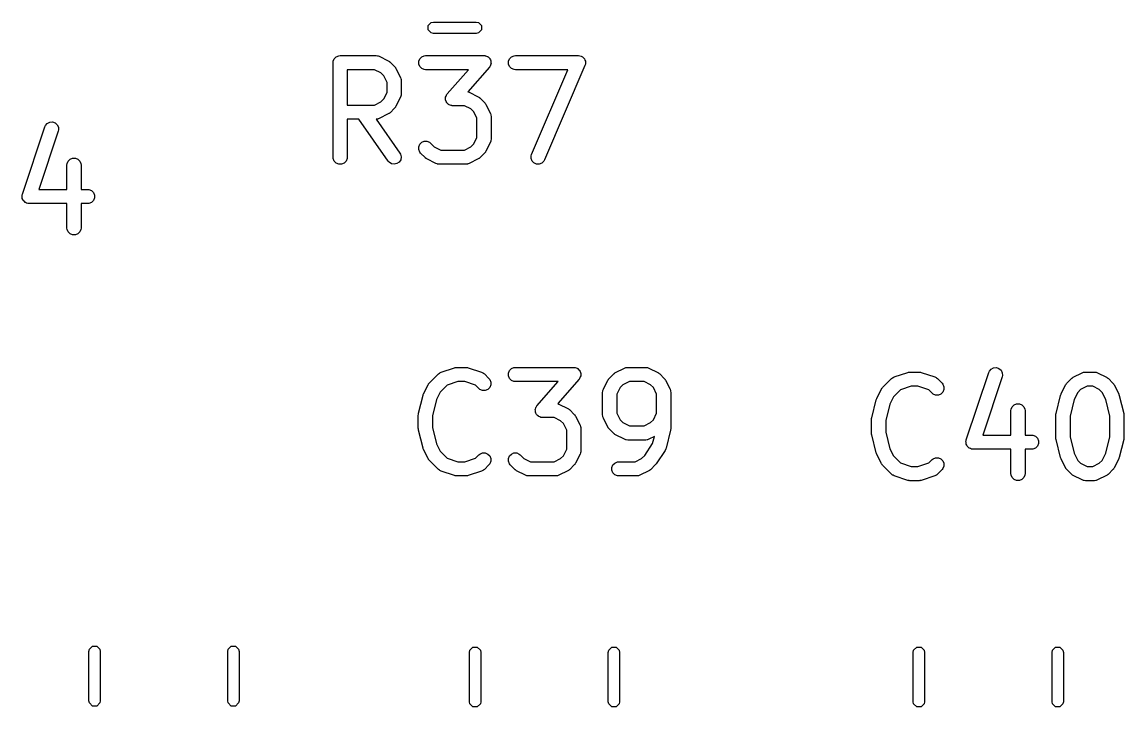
# Model space of a CAD drawing. Extents: x 2.05 to 8.87, y -5.84 to -2.88.
# Drawn here: x 6.8038 to 7.2633, y -3.8474 to -3.562 of the extents above; entities that cross this region are included whole.
import ezdxf

# ---------------------------------------------------------------- set-up
doc = ezdxf.new("R2010")
doc.units = 0
doc.header["$MEASUREMENT"] = 0
doc.layers.add('BLACK', color=7, linetype='CONTINUOUS')

msp = doc.modelspace()

# ---------------------------------------------------------------- linework, layer by layer
at = {"layer": 'BLACK', "linetype": 'CONTINUOUS'}
for p, q in [((6.97313, -3.56347), (6.97441, -3.56219)), ((6.97313, -3.56527), (6.97313, -3.56347)), ((6.97441, -3.56655), (6.97313, -3.56527)), ((6.97441, -3.56219), (6.97531, -3.56201)), ((6.97531, -3.56201), (6.99319, -3.56201)), ((6.99319, -3.56201), (6.9941, -3.56219)), ((6.9941, -3.56219), (6.99537, -3.56347)), ((6.99537, -3.56527), (6.9941, -3.56655)), ((6.99537, -3.56347), (6.99537, -3.56527)), ((6.97531, -3.56673), (6.97441, -3.56655)), ((6.99319, -3.56673), (6.97531, -3.56673)), ((6.9941, -3.56655), (6.99319, -3.56673)), ((6.93349, -3.57893), (6.93355, -3.57835)), ((6.93349, -3.6183), (6.93349, -3.57893)), ((6.93355, -3.57835), (6.93399, -3.57729)), ((6.93399, -3.57729), (6.9348, -3.57647)), ((6.9348, -3.57647), (6.93587, -3.57603)), ((6.93587, -3.57603), (6.93645, -3.57598)), ((6.93645, -3.57598), (6.95144, -3.57598)), ((6.95144, -3.57598), (6.95202, -3.57603)), ((6.95202, -3.57603), (6.95212, -3.57607)), ((6.95212, -3.57607), (6.95222, -3.57608)), ((6.95222, -3.57608), (6.95276, -3.57629)), ((6.95276, -3.57629), (6.95651, -3.57816)), ((6.95651, -3.57816), (6.95676, -3.57832)), ((6.95676, -3.57832), (6.95683, -3.57835)), ((6.95683, -3.57835), (6.95691, -3.57842)), ((6.95691, -3.57842), (6.957, -3.57847)), ((6.957, -3.57847), (6.95705, -3.57853)), ((6.95705, -3.57853), (6.95728, -3.57872)), ((6.95728, -3.57872), (6.95916, -3.58059)), ((6.96917, -3.57835), (6.96961, -3.57729)), ((6.96917, -3.57951), (6.96917, -3.57835)), ((6.96961, -3.57729), (6.97043, -3.57647)), ((6.97043, -3.57647), (6.97149, -3.57603)), ((6.97149, -3.57603), (6.97207, -3.57598)), ((6.97207, -3.57598), (6.99644, -3.57598)), ((6.99644, -3.57598), (6.99674, -3.57601)), ((6.99674, -3.57601), (6.99682, -3.576)), ((6.99682, -3.576), (6.99687, -3.57602)), ((6.99687, -3.57602), (6.99701, -3.57603)), ((6.99701, -3.57603), (6.99746, -3.57622)), ((6.99746, -3.57622), (6.99791, -3.57637)), ((6.99791, -3.57637), (6.99799, -3.57644)), ((6.99799, -3.57644), (6.99808, -3.57647)), ((6.99808, -3.57647), (6.99842, -3.57681)), ((6.99842, -3.57681), (6.99878, -3.57713)), ((6.99878, -3.57713), (6.99882, -3.57722)), ((6.99882, -3.57722), (6.99889, -3.57729)), ((6.99889, -3.57729), (6.99908, -3.57773)), ((6.99908, -3.57773), (6.99929, -3.57816)), ((6.99929, -3.57816), (6.9993, -3.57826)), ((6.9993, -3.57826), (6.99933, -3.57835)), ((6.99933, -3.57835), (6.99933, -3.57883)), ((6.99933, -3.57883), (6.99937, -3.57931)), ((6.99937, -3.57931), (6.99933, -3.57941)), ((7.00667, -3.57835), (7.00711, -3.57729)), ((7.00667, -3.57951), (7.00667, -3.57835)), ((7.00711, -3.57729), (7.00792, -3.57647)), ((7.00792, -3.57647), (7.00899, -3.57603)), ((7.00899, -3.57603), (7.00956, -3.57598)), ((7.00956, -3.57598), (7.03581, -3.57598)), ((7.03581, -3.57598), (7.03638, -3.57603)), ((7.03638, -3.57603), (7.0364, -3.57604)), ((7.0364, -3.57604), (7.03642, -3.57604)), ((7.03642, -3.57604), (7.03693, -3.57626)), ((7.03693, -3.57626), (7.03745, -3.57647)), ((7.03745, -3.57647), (7.03746, -3.57649)), ((7.03746, -3.57649), (7.03748, -3.57649)), ((7.03748, -3.57649), (7.03787, -3.57689)), ((7.03787, -3.57689), (7.03826, -3.57729)), ((7.03826, -3.57729), (7.03827, -3.57731)), ((7.03827, -3.57731), (7.03828, -3.57732)), ((7.03828, -3.57732), (7.03849, -3.57784)), ((7.03849, -3.57784), (7.0387, -3.57835)), ((7.0387, -3.57835), (7.0387, -3.57837)), ((7.0387, -3.57837), (7.03871, -3.57839)), ((7.03871, -3.57839), (7.0387, -3.57895)), ((7.0387, -3.57895), (7.0387, -3.57951)), ((6.95075, -3.58188), (6.9394, -3.58188)), ((6.9394, -3.58188), (6.9394, -3.5966)), ((6.95344, -3.58323), (6.95075, -3.58188)), ((6.95464, -3.58443), (6.95344, -3.58323)), ((6.95916, -3.58059), (6.95934, -3.58082)), ((6.95934, -3.58082), (6.9594, -3.58087)), ((6.9594, -3.58087), (6.95946, -3.58096)), ((6.95946, -3.58096), (6.95952, -3.58104)), ((6.95952, -3.58104), (6.95955, -3.58111)), ((6.95955, -3.58111), (6.95971, -3.58136)), ((6.95971, -3.58136), (6.96158, -3.58511)), ((6.96961, -3.58057), (6.96917, -3.57951)), ((6.97043, -3.58139), (6.96961, -3.58057)), ((6.97149, -3.58183), (6.97043, -3.58139)), ((6.97207, -3.58188), (6.97149, -3.58183)), ((6.98993, -3.58188), (6.97207, -3.58188)), ((6.98109, -3.59198), (6.98993, -3.58188)), ((6.99866, -3.58087), (6.98973, -3.59108)), ((6.99884, -3.58063), (6.99866, -3.58087)), ((6.99889, -3.58057), (6.99884, -3.58063)), ((6.99891, -3.58052), (6.99889, -3.58057)), ((6.999, -3.5804), (6.99891, -3.58052)), ((6.99915, -3.57995), (6.999, -3.5804)), ((6.99933, -3.57951), (6.99915, -3.57995)), ((6.99933, -3.57941), (6.99933, -3.57951)), ((7.00711, -3.58057), (7.00667, -3.57951)), ((7.00792, -3.58139), (7.00711, -3.58057)), ((7.00899, -3.58183), (7.00792, -3.58139)), ((7.00956, -3.58188), (7.00899, -3.58183)), ((7.03133, -3.58188), (7.00956, -3.58188)), ((7.01622, -3.61714), (7.03133, -3.58188)), ((7.03852, -3.58009), (7.02165, -3.61946)), ((7.0387, -3.57954), (7.03852, -3.58009)), ((7.0387, -3.57951), (7.0387, -3.57952)), ((7.0387, -3.57952), (7.0387, -3.57954)), ((6.95599, -3.58713), (6.95464, -3.58443)), ((6.95599, -3.59136), (6.95599, -3.58713)), ((6.96158, -3.58511), (6.96179, -3.58565)), ((6.96179, -3.58565), (6.9618, -3.58575)), ((6.9618, -3.58575), (6.96184, -3.58585)), ((6.96184, -3.58585), (6.9619, -3.58643)), ((6.9619, -3.58643), (6.9619, -3.59205)), ((6.95464, -3.59405), (6.95599, -3.59136)), ((6.96179, -3.59283), (6.96158, -3.59337)), ((6.9618, -3.59273), (6.96179, -3.59283)), ((6.96184, -3.59263), (6.9618, -3.59273)), ((6.9619, -3.59205), (6.96184, -3.59263)), ((6.98042, -3.59335), (6.9806, -3.59291)), ((6.9806, -3.59291), (6.98076, -3.59245)), ((6.98076, -3.59245), (6.98084, -3.59234)), ((6.98084, -3.59234), (6.98086, -3.59229)), ((6.98086, -3.59229), (6.98091, -3.59223)), ((6.98091, -3.59223), (6.98109, -3.59198)), ((6.98973, -3.59108), (6.99026, -3.59129)), ((6.99026, -3.59129), (6.99401, -3.59316)), ((6.9394, -3.5966), (6.95075, -3.5966)), ((6.95075, -3.5966), (6.95344, -3.59525)), ((6.95344, -3.59525), (6.95464, -3.59405)), ((6.95934, -3.59766), (6.95916, -3.59789)), ((6.9594, -3.59761), (6.95934, -3.59766)), ((6.95946, -3.59752), (6.9594, -3.59761)), ((6.95952, -3.59744), (6.95946, -3.59752)), ((6.95955, -3.59737), (6.95952, -3.59744)), ((6.95971, -3.59712), (6.95955, -3.59737)), ((6.96158, -3.59337), (6.95971, -3.59712)), ((6.98039, -3.59355), (6.98042, -3.59345)), ((6.98042, -3.59402), (6.98039, -3.59355)), ((6.98042, -3.59345), (6.98042, -3.59335)), ((6.98042, -3.5945), (6.98042, -3.59402)), ((6.98046, -3.5946), (6.98042, -3.5945)), ((6.98046, -3.5947), (6.98046, -3.5946)), ((6.98068, -3.59513), (6.98046, -3.5947)), ((6.98086, -3.59557), (6.98068, -3.59513)), ((6.98093, -3.59564), (6.98086, -3.59557)), ((6.98097, -3.59573), (6.98093, -3.59564)), ((6.98134, -3.59604), (6.98097, -3.59573)), ((6.98167, -3.59638), (6.98134, -3.59604)), ((6.98177, -3.59642), (6.98167, -3.59638)), ((6.98184, -3.59649), (6.98177, -3.59642)), ((6.9823, -3.59664), (6.98184, -3.59649)), ((6.98274, -3.59682), (6.9823, -3.59664)), ((6.98288, -3.59684), (6.98274, -3.59682)), ((6.98293, -3.59686), (6.98288, -3.59684)), ((6.98301, -3.59685), (6.98293, -3.59686)), ((6.98331, -3.59688), (6.98301, -3.59685)), ((6.98824, -3.59688), (6.98331, -3.59688)), ((6.99094, -3.59823), (6.98824, -3.59688)), ((6.99401, -3.59316), (6.99426, -3.59332)), ((6.99426, -3.59332), (6.99433, -3.59335)), ((6.99433, -3.59335), (6.99441, -3.59341)), ((6.99441, -3.59341), (6.9945, -3.59347)), ((6.9945, -3.59347), (6.99455, -3.59353)), ((6.99455, -3.59353), (6.99478, -3.59371)), ((6.99478, -3.59371), (6.99665, -3.59559)), ((6.99665, -3.59559), (6.99684, -3.59582)), ((6.99684, -3.59582), (6.9969, -3.59587)), ((6.9969, -3.59587), (6.99695, -3.59596)), ((6.99695, -3.59596), (6.99702, -3.59604)), ((6.99702, -3.59604), (6.99705, -3.59611)), ((6.99705, -3.59611), (6.9972, -3.59636)), ((6.9972, -3.59636), (6.99908, -3.60011)), ((6.95276, -3.60219), (6.95222, -3.6024)), ((6.95651, -3.60032), (6.95276, -3.60219)), ((6.95676, -3.60016), (6.95651, -3.60032)), ((6.95683, -3.60013), (6.95676, -3.60016)), ((6.95691, -3.60007), (6.95683, -3.60013)), ((6.957, -3.60001), (6.95691, -3.60007)), ((6.95705, -3.59995), (6.957, -3.60001)), ((6.95728, -3.59977), (6.95705, -3.59995)), ((6.95916, -3.59789), (6.95728, -3.59977)), ((6.99214, -3.59943), (6.99094, -3.59823)), ((6.99349, -3.60212), (6.99214, -3.59943)), ((6.99349, -3.6101), (6.99349, -3.60212)), ((6.99908, -3.60011), (6.99929, -3.60065)), ((6.99929, -3.60065), (6.99929, -3.60075)), ((6.99929, -3.60075), (6.99933, -3.60085)), ((6.99933, -3.60085), (6.99939, -3.60143)), ((6.99939, -3.60143), (6.99939, -3.6108)), ((6.80391, -3.63377), (6.81328, -3.60565)), ((6.81328, -3.60565), (6.81352, -3.60512)), ((6.81352, -3.60512), (6.81428, -3.60425)), ((6.81428, -3.60425), (6.81531, -3.60373)), ((6.81531, -3.60373), (6.81645, -3.60365)), ((6.81645, -3.60365), (6.81755, -3.60402)), ((6.81755, -3.60402), (6.81842, -3.60477)), ((6.81842, -3.60477), (6.81893, -3.6058)), ((6.81893, -3.6058), (6.81902, -3.60695)), ((6.94428, -3.60251), (6.9394, -3.60251)), ((6.9394, -3.60251), (6.9394, -3.6183)), ((6.95652, -3.61999), (6.94428, -3.60251)), ((6.95202, -3.60245), (6.95149, -3.6025)), ((6.95149, -3.6025), (6.96136, -3.61661)), ((6.95212, -3.60241), (6.95202, -3.60245)), ((6.95222, -3.6024), (6.95212, -3.60241)), ((6.81889, -3.60752), (6.81081, -3.63175)), ((6.81902, -3.60695), (6.81889, -3.60752)), ((6.99214, -3.6128), (6.99349, -3.6101)), ((6.99933, -3.61138), (6.99929, -3.61147)), ((6.99929, -3.61147), (6.99929, -3.61158)), ((6.99939, -3.6108), (6.99933, -3.61138)), ((6.96917, -3.61397), (6.96961, -3.61291)), ((6.96917, -3.61513), (6.96917, -3.61397)), ((6.96961, -3.61619), (6.96917, -3.61513)), ((6.96961, -3.61291), (6.97043, -3.6121)), ((6.97043, -3.6121), (6.97149, -3.61165)), ((6.97149, -3.61165), (6.97264, -3.61165)), ((6.97264, -3.61165), (6.97371, -3.6121)), ((6.97371, -3.6121), (6.97415, -3.61246)), ((6.97415, -3.61246), (6.97569, -3.614)), ((6.97569, -3.614), (6.97839, -3.61535)), ((6.97839, -3.61535), (6.98824, -3.61535)), ((6.98824, -3.61535), (6.99094, -3.614)), ((6.99094, -3.614), (6.99214, -3.6128)), ((6.99705, -3.61612), (6.99702, -3.61619)), ((6.9972, -3.61587), (6.99705, -3.61612)), ((6.99908, -3.61212), (6.9972, -3.61587)), ((6.99929, -3.61158), (6.99908, -3.61212)), ((6.82256, -3.621), (6.823, -3.61994)), ((6.823, -3.61994), (6.82382, -3.61913)), ((6.82382, -3.61913), (6.82488, -3.61868)), ((6.82488, -3.61868), (6.82604, -3.61868)), ((6.82604, -3.61868), (6.8271, -3.61913)), ((6.8271, -3.61913), (6.82791, -3.61994)), ((6.82791, -3.61994), (6.82836, -3.621)), ((6.93355, -3.61888), (6.93349, -3.6183)), ((6.93399, -3.61994), (6.93355, -3.61888)), ((6.9348, -3.62076), (6.93399, -3.61994)), ((6.9389, -3.61994), (6.93809, -3.62076)), ((6.93934, -3.61888), (6.9389, -3.61994)), ((6.9394, -3.6183), (6.93934, -3.61888)), ((6.9569, -3.62043), (6.95652, -3.61999)), ((6.95787, -3.62105), (6.9569, -3.62043)), ((6.96108, -3.62034), (6.96013, -3.621)), ((6.96169, -3.61937), (6.96108, -3.62034)), ((6.96136, -3.61661), (6.96165, -3.61711)), ((6.96165, -3.61711), (6.96189, -3.61824)), ((6.96189, -3.61824), (6.96169, -3.61937)), ((6.96998, -3.61664), (6.96961, -3.61619)), ((6.97185, -3.61851), (6.96998, -3.61664)), ((6.97208, -3.6187), (6.97185, -3.61851)), ((6.97213, -3.61876), (6.97208, -3.6187)), ((6.97222, -3.61881), (6.97213, -3.61876)), ((6.9723, -3.61888), (6.97222, -3.61881)), ((6.97237, -3.61891), (6.9723, -3.61888)), ((6.97262, -3.61907), (6.97237, -3.61891)), ((6.97637, -3.62094), (6.97262, -3.61907)), ((6.99401, -3.61907), (6.99026, -3.62094)), ((6.99426, -3.61891), (6.99401, -3.61907)), ((6.99433, -3.61888), (6.99426, -3.61891)), ((6.99441, -3.61881), (6.99433, -3.61888)), ((6.9945, -3.61876), (6.99441, -3.61881)), ((6.99455, -3.6187), (6.9945, -3.61876)), ((6.99478, -3.61851), (6.99455, -3.6187)), ((6.99665, -3.61664), (6.99478, -3.61851)), ((6.99684, -3.61641), (6.99665, -3.61664)), ((6.9969, -3.61636), (6.99684, -3.61641)), ((6.99695, -3.61627), (6.9969, -3.61636)), ((6.99702, -3.61619), (6.99695, -3.61627)), ((7.01603, -3.61884), (7.01605, -3.61769)), ((7.01646, -3.61991), (7.01603, -3.61884)), ((7.01605, -3.61769), (7.01622, -3.61714)), ((7.01726, -3.62073), (7.01646, -3.61991)), ((7.02137, -3.61997), (7.02055, -3.62077)), ((7.02165, -3.61946), (7.02137, -3.61997)), ((6.82251, -3.62158), (6.82256, -3.621)), ((6.82251, -3.63175), (6.82251, -3.62158)), ((6.82836, -3.621), (6.82841, -3.62158)), ((6.82841, -3.62158), (6.82841, -3.63175)), ((6.93587, -3.6212), (6.9348, -3.62076)), ((6.93702, -3.6212), (6.93587, -3.6212)), ((6.93809, -3.62076), (6.93702, -3.6212)), ((6.95901, -3.62125), (6.95787, -3.62105)), ((6.96013, -3.621), (6.95901, -3.62125)), ((6.97691, -3.62115), (6.97637, -3.62094)), ((6.97702, -3.62116), (6.97691, -3.62115)), ((6.97711, -3.6212), (6.97702, -3.62116)), ((6.97769, -3.62125), (6.97711, -3.6212)), ((6.98894, -3.62125), (6.97769, -3.62125)), ((6.98951, -3.6212), (6.98894, -3.62125)), ((6.98961, -3.62116), (6.98951, -3.6212)), ((6.98972, -3.62115), (6.98961, -3.62116)), ((6.99026, -3.62094), (6.98972, -3.62115)), ((7.01832, -3.62119), (7.01726, -3.62073)), ((7.01948, -3.6212), (7.01832, -3.62119)), ((7.02055, -3.62077), (7.01948, -3.6212)), ((6.80378, -3.63433), (6.80382, -3.63419)), ((6.80382, -3.63481), (6.80378, -3.63433)), ((6.80382, -3.63413), (6.80385, -3.63406)), ((6.80382, -3.63419), (6.80382, -3.63413)), ((6.80385, -3.63406), (6.80391, -3.63377)), ((6.81081, -3.63175), (6.82251, -3.63175)), ((6.82841, -3.63175), (6.83108, -3.63175)), ((6.83108, -3.63175), (6.83166, -3.63181)), ((6.83166, -3.63181), (6.83272, -3.63225)), ((6.83272, -3.63225), (6.83354, -3.63306)), ((6.83354, -3.63306), (6.83398, -3.63413)), ((6.83398, -3.63413), (6.83398, -3.63528)), ((6.80382, -3.63528), (6.80382, -3.63481)), ((6.80386, -3.63538), (6.80382, -3.63528)), ((6.80386, -3.63548), (6.80386, -3.63538)), ((6.80408, -3.63591), (6.80386, -3.63548)), ((6.80426, -3.63634), (6.80408, -3.63591)), ((6.80433, -3.63642), (6.80426, -3.63634)), ((6.80438, -3.63651), (6.80433, -3.63642)), ((6.80474, -3.63682), (6.80438, -3.63651)), ((6.80507, -3.63716), (6.80474, -3.63682)), ((6.80517, -3.6372), (6.80507, -3.63716)), ((6.80525, -3.63727), (6.80517, -3.6372)), ((6.8057, -3.63742), (6.80525, -3.63727)), ((6.80614, -3.6376), (6.8057, -3.63742)), ((6.80629, -3.63761), (6.80614, -3.6376)), ((6.80634, -3.63763), (6.80629, -3.63761)), ((6.80642, -3.63763), (6.80634, -3.63763)), ((6.80671, -3.63766), (6.80642, -3.63763)), ((6.82251, -3.63766), (6.80671, -3.63766)), ((6.82251, -3.64783), (6.82251, -3.63766)), ((6.83108, -3.63766), (6.82841, -3.63766)), ((6.82841, -3.63766), (6.82841, -3.64783)), ((6.83166, -3.6376), (6.83108, -3.63766)), ((6.83272, -3.63716), (6.83166, -3.6376)), ((6.83354, -3.63634), (6.83272, -3.63716)), ((6.83398, -3.63528), (6.83354, -3.63634)), ((6.82256, -3.6484), (6.82251, -3.64783)), ((6.82841, -3.64783), (6.82836, -3.6484)), ((6.823, -3.64947), (6.82256, -3.6484)), ((6.82382, -3.65028), (6.823, -3.64947)), ((6.82488, -3.65072), (6.82382, -3.65028)), ((6.82604, -3.65072), (6.82488, -3.65072)), ((6.8271, -3.65028), (6.82604, -3.65072)), ((6.82791, -3.64947), (6.8271, -3.65028)), ((6.82836, -3.6484), (6.82791, -3.64947)), ((6.97801, -3.70816), (6.97854, -3.70792)), ((6.97854, -3.70792), (6.98416, -3.70605)), ((6.98416, -3.70605), (6.98445, -3.70598)), ((6.98445, -3.70598), (6.98452, -3.70596)), ((6.98452, -3.70596), (6.98462, -3.70594)), ((6.98462, -3.70594), (6.98473, -3.70592)), ((6.98473, -3.70592), (6.9848, -3.70593)), ((6.9848, -3.70593), (6.9851, -3.7059)), ((6.9851, -3.7059), (6.98885, -3.7059)), ((6.98885, -3.7059), (6.98914, -3.70593)), ((6.98914, -3.70593), (6.98921, -3.70592)), ((6.98921, -3.70592), (6.98932, -3.70594)), ((6.98932, -3.70594), (6.98942, -3.70596)), ((6.98942, -3.70596), (6.98949, -3.70598)), ((6.98949, -3.70598), (6.98978, -3.70605)), ((6.98978, -3.70605), (6.9954, -3.70792)), ((6.9954, -3.70792), (6.99593, -3.70816)), ((7.00657, -3.70828), (7.00701, -3.70721)), ((7.00701, -3.70721), (7.00783, -3.7064)), ((7.00783, -3.7064), (7.00889, -3.70596)), ((7.00889, -3.70596), (7.00947, -3.7059)), ((7.00947, -3.7059), (7.03384, -3.7059)), ((7.03384, -3.7059), (7.03414, -3.70593)), ((7.03414, -3.70593), (7.03422, -3.70592)), ((7.03422, -3.70592), (7.03427, -3.70594)), ((7.03427, -3.70594), (7.03442, -3.70596)), ((7.03442, -3.70596), (7.03486, -3.70614)), ((7.03486, -3.70614), (7.03531, -3.70629)), ((7.03531, -3.70629), (7.03539, -3.70636)), ((7.03539, -3.70636), (7.03548, -3.7064)), ((7.03548, -3.7064), (7.03582, -3.70674)), ((7.03582, -3.70674), (7.03618, -3.70705)), ((7.03618, -3.70705), (7.03622, -3.70714)), ((7.03622, -3.70714), (7.03629, -3.70721)), ((7.03629, -3.70721), (7.03648, -3.70765)), ((7.03648, -3.70765), (7.03669, -3.70808)), ((7.05127, -3.70808), (7.05502, -3.70621)), ((7.05502, -3.70621), (7.05556, -3.706)), ((7.05556, -3.706), (7.05566, -3.706)), ((7.05566, -3.706), (7.05576, -3.70596)), ((7.05576, -3.70596), (7.05634, -3.7059)), ((7.05634, -3.7059), (7.06384, -3.7059)), ((7.06384, -3.7059), (7.06441, -3.70596)), ((7.06441, -3.70596), (7.06451, -3.706)), ((7.06451, -3.706), (7.06462, -3.706)), ((7.06462, -3.706), (7.06516, -3.70621)), ((7.06516, -3.70621), (7.06891, -3.70808)), ((7.16751, -3.70989), (7.17314, -3.70802)), ((7.17314, -3.70802), (7.17342, -3.70795)), ((7.17342, -3.70795), (7.1735, -3.70792)), ((7.1735, -3.70792), (7.1736, -3.70791)), ((7.1736, -3.70791), (7.1737, -3.70789)), ((7.1737, -3.70789), (7.17378, -3.7079)), ((7.17378, -3.7079), (7.17407, -3.70787)), ((7.17407, -3.70787), (7.17782, -3.70787)), ((7.17782, -3.70787), (7.17811, -3.7079)), ((7.17811, -3.7079), (7.17819, -3.70789)), ((7.17819, -3.70789), (7.17829, -3.70791)), ((7.17829, -3.70791), (7.1784, -3.70792)), ((7.1784, -3.70792), (7.17847, -3.70795)), ((7.17847, -3.70795), (7.17876, -3.70802)), ((7.17876, -3.70802), (7.18438, -3.70989)), ((7.19752, -3.73613), (7.20689, -3.70801)), ((7.20689, -3.70801), (7.20713, -3.70748)), ((7.20713, -3.70748), (7.20788, -3.70661)), ((7.20788, -3.70661), (7.20891, -3.7061)), ((7.20891, -3.7061), (7.21006, -3.70602)), ((7.21006, -3.70602), (7.21115, -3.70638)), ((7.21115, -3.70638), (7.21203, -3.70713)), ((7.21203, -3.70713), (7.21254, -3.70816)), ((7.24587, -3.70818), (7.24641, -3.70797)), ((7.24641, -3.70797), (7.24651, -3.70796)), ((7.24651, -3.70796), (7.24661, -3.70792)), ((7.24661, -3.70792), (7.24719, -3.70787)), ((7.24719, -3.70787), (7.25094, -3.70787)), ((7.25094, -3.70787), (7.25151, -3.70792)), ((7.25151, -3.70792), (7.25161, -3.70796)), ((7.25161, -3.70796), (7.25172, -3.70797)), ((7.25172, -3.70797), (7.25226, -3.70818)), ((6.97345, -3.71261), (6.97363, -3.71239)), ((6.97363, -3.71239), (6.97738, -3.70864)), ((6.97738, -3.70864), (6.97783, -3.70827)), ((6.97783, -3.70827), (6.97793, -3.70823)), ((6.97793, -3.70823), (6.97801, -3.70816)), ((6.98557, -3.7118), (6.98107, -3.71331)), ((6.98837, -3.7118), (6.98557, -3.7118)), ((6.99287, -3.71331), (6.98837, -3.7118)), ((6.99593, -3.70816), (6.99601, -3.70823)), ((6.99601, -3.70823), (6.99611, -3.70827)), ((6.99611, -3.70827), (6.99656, -3.70864)), ((6.99656, -3.70864), (6.99843, -3.71051)), ((6.99843, -3.71051), (6.9988, -3.71096)), ((6.9988, -3.71096), (6.99924, -3.71202)), ((6.99924, -3.71202), (6.99924, -3.71318)), ((7.00657, -3.70943), (7.00657, -3.70828)), ((7.00701, -3.71049), (7.00657, -3.70943)), ((7.00783, -3.71131), (7.00701, -3.71049)), ((7.00889, -3.71175), (7.00783, -3.71131)), ((7.00947, -3.7118), (7.00889, -3.71175)), ((7.02733, -3.7118), (7.00947, -3.7118)), ((7.01849, -3.7219), (7.02733, -3.7118)), ((7.03606, -3.7108), (7.02713, -3.721)), ((7.03624, -3.71055), (7.03606, -3.7108)), ((7.03629, -3.71049), (7.03624, -3.71055)), ((7.03632, -3.71044), (7.03629, -3.71049)), ((7.0364, -3.71032), (7.03632, -3.71044)), ((7.03655, -3.70987), (7.0364, -3.71032)), ((7.03674, -3.70943), (7.03655, -3.70987)), ((7.03669, -3.70808), (7.0367, -3.70818)), ((7.0367, -3.70818), (7.03674, -3.70828)), ((7.03674, -3.70828), (7.03674, -3.70875)), ((7.03674, -3.70875), (7.03677, -3.70923)), ((7.03677, -3.70923), (7.03674, -3.70933)), ((7.03674, -3.70933), (7.03674, -3.70943)), ((7.0462, -3.71503), (7.04807, -3.71128)), ((7.04807, -3.71128), (7.04823, -3.71103)), ((7.04823, -3.71103), (7.04826, -3.71096)), ((7.04826, -3.71096), (7.04832, -3.71088)), ((7.04832, -3.71088), (7.04838, -3.71079)), ((7.04838, -3.71079), (7.04844, -3.71074)), ((7.04844, -3.71074), (7.04862, -3.71051)), ((7.04862, -3.71051), (7.0505, -3.70864)), ((7.0505, -3.70864), (7.05073, -3.70845)), ((7.05073, -3.70845), (7.05078, -3.70839)), ((7.05078, -3.70839), (7.05087, -3.70834)), ((7.05087, -3.70834), (7.05095, -3.70827)), ((7.05095, -3.70827), (7.05102, -3.70824)), ((7.05102, -3.70824), (7.05127, -3.70808)), ((7.05703, -3.7118), (7.05434, -3.71315)), ((7.06314, -3.7118), (7.05703, -3.7118)), ((7.06584, -3.71315), (7.06314, -3.7118)), ((7.06891, -3.70808), (7.06915, -3.70824)), ((7.06915, -3.70824), (7.06923, -3.70827)), ((7.06923, -3.70827), (7.06931, -3.70834)), ((7.06931, -3.70834), (7.0694, -3.70839)), ((7.0694, -3.70839), (7.06945, -3.70845)), ((7.06945, -3.70845), (7.06967, -3.70864)), ((7.06967, -3.70864), (7.07155, -3.71051)), ((7.07155, -3.71051), (7.07173, -3.71074)), ((7.07173, -3.71074), (7.07179, -3.71079)), ((7.07179, -3.71079), (7.07185, -3.71088)), ((7.07185, -3.71088), (7.07192, -3.71096)), ((7.07192, -3.71096), (7.07194, -3.71103)), ((7.07194, -3.71103), (7.0721, -3.71128)), ((7.0721, -3.71128), (7.07398, -3.71503)), ((7.16261, -3.71436), (7.16636, -3.71061)), ((7.16636, -3.71061), (7.16681, -3.71024)), ((7.16681, -3.71024), (7.16691, -3.7102)), ((7.16691, -3.7102), (7.16699, -3.71013)), ((7.16699, -3.71013), (7.16751, -3.70989)), ((7.18438, -3.70989), (7.18491, -3.71013)), ((7.18491, -3.71013), (7.18499, -3.7102)), ((7.18499, -3.7102), (7.18509, -3.71024)), ((7.18509, -3.71024), (7.18553, -3.71061)), ((7.18553, -3.71061), (7.18741, -3.71248)), ((7.18741, -3.71248), (7.18778, -3.71293)), ((7.21249, -3.70988), (7.20442, -3.73411)), ((7.21262, -3.70931), (7.21249, -3.70988)), ((7.21254, -3.70816), (7.21262, -3.70931)), ((7.23929, -3.71271), (7.23948, -3.71248)), ((7.23948, -3.71248), (7.24135, -3.71061)), ((7.24135, -3.71061), (7.24158, -3.71042)), ((7.24158, -3.71042), (7.24163, -3.71036)), ((7.24163, -3.71036), (7.24172, -3.71031)), ((7.24172, -3.71031), (7.2418, -3.71024)), ((7.2418, -3.71024), (7.24187, -3.71021)), ((7.24187, -3.71021), (7.24212, -3.71005)), ((7.24212, -3.71005), (7.24587, -3.70818)), ((7.25226, -3.70818), (7.25601, -3.71005)), ((7.25601, -3.71005), (7.25626, -3.71021)), ((7.25626, -3.71021), (7.25633, -3.71024)), ((7.25633, -3.71024), (7.25641, -3.71031)), ((7.25641, -3.71031), (7.2565, -3.71036)), ((7.2565, -3.71036), (7.25655, -3.71042)), ((7.25655, -3.71042), (7.25677, -3.71061)), ((7.25677, -3.71061), (7.25865, -3.71248)), ((7.25865, -3.71248), (7.25884, -3.71271)), ((6.971, -3.71745), (6.97109, -3.71721)), ((6.97109, -3.71721), (6.97118, -3.71696)), ((6.97118, -3.71696), (6.97119, -3.71695)), ((6.97119, -3.71695), (6.97121, -3.7169)), ((6.97121, -3.7169), (6.97308, -3.71315)), ((6.97308, -3.71315), (6.97324, -3.71291)), ((6.97324, -3.71291), (6.97327, -3.71283)), ((6.97327, -3.71283), (6.97333, -3.71275)), ((6.97333, -3.71275), (6.97339, -3.71267)), ((6.97339, -3.71267), (6.97345, -3.71261)), ((6.97815, -3.71622), (6.97663, -3.71926)), ((6.98107, -3.71331), (6.97815, -3.71622)), ((6.99426, -3.71469), (6.99287, -3.71331)), ((6.9947, -3.71506), (6.99426, -3.71469)), ((6.99577, -3.7155), (6.9947, -3.71506)), ((6.99692, -3.7155), (6.99577, -3.7155)), ((6.99798, -3.71506), (6.99692, -3.7155)), ((6.9988, -3.71424), (6.99798, -3.71506)), ((6.99924, -3.71318), (6.9988, -3.71424)), ((7.04588, -3.71635), (7.04594, -3.71577)), ((7.04588, -3.72572), (7.04588, -3.71635)), ((7.04594, -3.71577), (7.04598, -3.71568)), ((7.04598, -3.71568), (7.04599, -3.71557)), ((7.04599, -3.71557), (7.0462, -3.71503)), ((7.05314, -3.71435), (7.05179, -3.71705)), ((7.05179, -3.71705), (7.05179, -3.72503)), ((7.05434, -3.71315), (7.05314, -3.71435)), ((7.06703, -3.71435), (7.06584, -3.71315)), ((7.06838, -3.71705), (7.06703, -3.71435)), ((7.06838, -3.72503), (7.06838, -3.71705)), ((7.07398, -3.71503), (7.07418, -3.71557)), ((7.07418, -3.71557), (7.07419, -3.71568)), ((7.07419, -3.71568), (7.07423, -3.71577)), ((7.07423, -3.71577), (7.07429, -3.71635)), ((7.07429, -3.71635), (7.07429, -3.73135)), ((7.16018, -3.71887), (7.16206, -3.71512)), ((7.16206, -3.71512), (7.16221, -3.71488)), ((7.16221, -3.71488), (7.16224, -3.7148)), ((7.16224, -3.7148), (7.16231, -3.71472)), ((7.16231, -3.71472), (7.16237, -3.71463)), ((7.16237, -3.71463), (7.16242, -3.71458)), ((7.16242, -3.71458), (7.16261, -3.71436)), ((7.17004, -3.71528), (7.16712, -3.71819)), ((7.17455, -3.71377), (7.17004, -3.71528)), ((7.17734, -3.71377), (7.17455, -3.71377)), ((7.18185, -3.71528), (7.17734, -3.71377)), ((7.18323, -3.71666), (7.18185, -3.71528)), ((7.18368, -3.71702), (7.18323, -3.71666)), ((7.18474, -3.71747), (7.18368, -3.71702)), ((7.18696, -3.71702), (7.1859, -3.71747)), ((7.18778, -3.71621), (7.18696, -3.71702)), ((7.18778, -3.71293), (7.18822, -3.71399)), ((7.18822, -3.71515), (7.18778, -3.71621)), ((7.18822, -3.71399), (7.18822, -3.71515)), ((7.23693, -3.7173), (7.23702, -3.71706)), ((7.23702, -3.71706), (7.23703, -3.71704)), ((7.23703, -3.71704), (7.23705, -3.717)), ((7.23705, -3.717), (7.23892, -3.71325)), ((7.23892, -3.71325), (7.23908, -3.713)), ((7.23908, -3.713), (7.23911, -3.71293)), ((7.23911, -3.71293), (7.23917, -3.71285)), ((7.23917, -3.71285), (7.23923, -3.71276)), ((7.23923, -3.71276), (7.23929, -3.71271)), ((7.24399, -3.71632), (7.24247, -3.71935)), ((7.24519, -3.71512), (7.24399, -3.71632)), ((7.24788, -3.71377), (7.24519, -3.71512)), ((7.25024, -3.71377), (7.24788, -3.71377)), ((7.25294, -3.71512), (7.25024, -3.71377)), ((7.25413, -3.71632), (7.25294, -3.71512)), ((7.25565, -3.71935), (7.25413, -3.71632)), ((7.25884, -3.71271), (7.25889, -3.71276)), ((7.25889, -3.71276), (7.25895, -3.71285)), ((7.25895, -3.71285), (7.25902, -3.71293)), ((7.25902, -3.71293), (7.25905, -3.713)), ((7.25905, -3.713), (7.2592, -3.71325)), ((7.2592, -3.71325), (7.26108, -3.717)), ((7.26108, -3.717), (7.26109, -3.71704)), ((7.26109, -3.71704), (7.26111, -3.71706)), ((7.26111, -3.71706), (7.26119, -3.7173)), ((6.96911, -3.72501), (6.97098, -3.71751)), ((6.97098, -3.71751), (6.971, -3.71747)), ((6.971, -3.71747), (6.971, -3.71745)), ((6.97663, -3.71926), (6.97492, -3.72609)), ((7.02713, -3.721), (7.02766, -3.72121)), ((7.02766, -3.72121), (7.03141, -3.72308)), ((7.15808, -3.72698), (7.15996, -3.71948)), ((7.15996, -3.71948), (7.15997, -3.71943)), ((7.15997, -3.71943), (7.15998, -3.71941)), ((7.15998, -3.71941), (7.16007, -3.71917)), ((7.16007, -3.71917), (7.16015, -3.71893)), ((7.16015, -3.71893), (7.16017, -3.71892)), ((7.16017, -3.71892), (7.16018, -3.71887)), ((7.16561, -3.72122), (7.1639, -3.72806)), ((7.16712, -3.71819), (7.16561, -3.72122)), ((7.1859, -3.71747), (7.18474, -3.71747)), ((7.21661, -3.7223), (7.21743, -3.72149)), ((7.21743, -3.72149), (7.21849, -3.72105)), ((7.21849, -3.72105), (7.21964, -3.72105)), ((7.21964, -3.72105), (7.22071, -3.72149)), ((7.22071, -3.72149), (7.22152, -3.7223)), ((7.23495, -3.7251), (7.23682, -3.7176)), ((7.23682, -3.7176), (7.23684, -3.71756)), ((7.23684, -3.71754), (7.23693, -3.7173)), ((7.23684, -3.71756), (7.23684, -3.71754)), ((7.24247, -3.71935), (7.24077, -3.72618)), ((7.25736, -3.72618), (7.25565, -3.71935)), ((7.26119, -3.7173), (7.26128, -3.71754)), ((7.26128, -3.71754), (7.26129, -3.71756)), ((7.26129, -3.71756), (7.2613, -3.7176)), ((7.2613, -3.7176), (7.26318, -3.7251)), ((6.96902, -3.72558), (6.96905, -3.72536)), ((6.96903, -3.72562), (6.96902, -3.72558)), ((6.96902, -3.72572), (6.96903, -3.72562)), ((6.96902, -3.73135), (6.96902, -3.72572)), ((6.96905, -3.72536), (6.96908, -3.72515)), ((6.96908, -3.72515), (6.96909, -3.72511)), ((6.96909, -3.72511), (6.96911, -3.72501)), ((6.97492, -3.72609), (6.97492, -3.73098)), ((7.01779, -3.72347), (7.01782, -3.72337)), ((7.01782, -3.72395), (7.01779, -3.72347)), ((7.01782, -3.72327), (7.018, -3.72283)), ((7.01782, -3.72337), (7.01782, -3.72327)), ((7.01782, -3.72443), (7.01782, -3.72395)), ((7.01786, -3.72452), (7.01782, -3.72443)), ((7.01786, -3.72462), (7.01786, -3.72452)), ((7.01808, -3.72505), (7.01786, -3.72462)), ((7.018, -3.72283), (7.01816, -3.72238)), ((7.01826, -3.72549), (7.01808, -3.72505)), ((7.01816, -3.72238), (7.01824, -3.72226)), ((7.01824, -3.72226), (7.01826, -3.72221)), ((7.01826, -3.72221), (7.01832, -3.72215)), ((7.01833, -3.72556), (7.01826, -3.72549)), ((7.01832, -3.72215), (7.01849, -3.7219)), ((7.01838, -3.72565), (7.01833, -3.72556)), ((7.01874, -3.72597), (7.01838, -3.72565)), ((7.01908, -3.7263), (7.01874, -3.72597)), ((7.01917, -3.72634), (7.01908, -3.7263)), ((7.01924, -3.72641), (7.01917, -3.72634)), ((7.03141, -3.72308), (7.03166, -3.72324)), ((7.03166, -3.72324), (7.03173, -3.72327)), ((7.03173, -3.72327), (7.03181, -3.72334)), ((7.03181, -3.72334), (7.0319, -3.72339)), ((7.0319, -3.72339), (7.03195, -3.72345)), ((7.03195, -3.72345), (7.03218, -3.72364)), ((7.03218, -3.72364), (7.03405, -3.72551)), ((7.03405, -3.72551), (7.03424, -3.72574)), ((7.03424, -3.72574), (7.0343, -3.72579)), ((7.0343, -3.72579), (7.03435, -3.72588)), ((7.03435, -3.72588), (7.03442, -3.72596)), ((7.03442, -3.72596), (7.03445, -3.72603)), ((7.03445, -3.72603), (7.03461, -3.72628)), ((7.03461, -3.72628), (7.03648, -3.73003)), ((7.04594, -3.7263), (7.04588, -3.72572)), ((7.04598, -3.7264), (7.04594, -3.7263)), ((7.05179, -3.72503), (7.05314, -3.72772)), ((7.06703, -3.72772), (7.06838, -3.72503)), ((7.21611, -3.72394), (7.21617, -3.72337)), ((7.21611, -3.73411), (7.21611, -3.72394)), ((7.21617, -3.72337), (7.21661, -3.7223)), ((7.22152, -3.7223), (7.22196, -3.72337)), ((7.22196, -3.72337), (7.22202, -3.72394)), ((7.22202, -3.72394), (7.22202, -3.73411)), ((7.23486, -3.72567), (7.2349, -3.72546)), ((7.23487, -3.72572), (7.23486, -3.72567)), ((7.23486, -3.72582), (7.23487, -3.72572)), ((7.23486, -3.73519), (7.23486, -3.72582)), ((7.2349, -3.72546), (7.23492, -3.72524)), ((7.23492, -3.72524), (7.23493, -3.7252)), ((7.23493, -3.7252), (7.23495, -3.7251)), ((7.24077, -3.72618), (7.24077, -3.73483)), ((7.25736, -3.73483), (7.25736, -3.72618)), ((7.26318, -3.7251), (7.26319, -3.7252)), ((7.26319, -3.7252), (7.26321, -3.72524)), ((7.26321, -3.72524), (7.26323, -3.72546)), ((7.26323, -3.72546), (7.26326, -3.72567)), ((7.26326, -3.72567), (7.26325, -3.72572)), ((7.26325, -3.72572), (7.26326, -3.72582)), ((7.26326, -3.72582), (7.26326, -3.73519)), ((6.97492, -3.73098), (6.97663, -3.73782)), ((7.0197, -3.72656), (7.01924, -3.72641)), ((7.02014, -3.72675), (7.0197, -3.72656)), ((7.02028, -3.72676), (7.02014, -3.72675)), ((7.02033, -3.72678), (7.02028, -3.72676)), ((7.02041, -3.72677), (7.02033, -3.72678)), ((7.02072, -3.7268), (7.02041, -3.72677)), ((7.02564, -3.7268), (7.02072, -3.7268)), ((7.02834, -3.72815), (7.02564, -3.7268)), ((7.02954, -3.72935), (7.02834, -3.72815)), ((7.03089, -3.73205), (7.02954, -3.72935)), ((7.03648, -3.73003), (7.03669, -3.73057)), ((7.03669, -3.73057), (7.03669, -3.73067)), ((7.03669, -3.73067), (7.03674, -3.73077)), ((7.03674, -3.73077), (7.03679, -3.73135)), ((7.04599, -3.7265), (7.04598, -3.7264)), ((7.0462, -3.72704), (7.04599, -3.7265)), ((7.04807, -3.73079), (7.0462, -3.72704)), ((7.04823, -3.73104), (7.04807, -3.73079)), ((7.05314, -3.72772), (7.05434, -3.72892)), ((7.05434, -3.72892), (7.05703, -3.73027)), ((7.05703, -3.73027), (7.06314, -3.73027)), ((7.06314, -3.73027), (7.06584, -3.72892)), ((7.06584, -3.72892), (7.06703, -3.72772)), ((7.158, -3.72755), (7.15803, -3.72733)), ((7.15801, -3.72759), (7.158, -3.72755)), ((7.158, -3.72769), (7.15801, -3.72759)), ((7.158, -3.73332), (7.158, -3.72769)), ((7.15803, -3.72733), (7.15805, -3.72712)), ((7.15805, -3.72712), (7.15807, -3.72708)), ((7.15807, -3.72708), (7.15808, -3.72698)), ((7.1639, -3.72806), (7.1639, -3.73295)), ((6.96903, -3.73145), (6.96902, -3.73135)), ((6.96902, -3.73149), (6.96903, -3.73145)), ((6.96905, -3.73171), (6.96902, -3.73149)), ((6.96908, -3.73192), (6.96905, -3.73171)), ((6.96909, -3.73196), (6.96908, -3.73192)), ((6.96911, -3.73206), (6.96909, -3.73196)), ((6.97098, -3.73956), (6.96911, -3.73206)), ((7.03089, -3.74003), (7.03089, -3.73205)), ((7.03679, -3.73135), (7.03679, -3.74072)), ((7.04826, -3.73111), (7.04823, -3.73104)), ((7.04832, -3.73119), (7.04826, -3.73111)), ((7.04838, -3.73128), (7.04832, -3.73119)), ((7.04844, -3.73134), (7.04838, -3.73128)), ((7.04862, -3.73156), (7.04844, -3.73134)), ((7.0505, -3.73344), (7.04862, -3.73156)), ((7.05073, -3.73362), (7.0505, -3.73344)), ((7.05078, -3.73368), (7.05073, -3.73362)), ((7.05087, -3.73374), (7.05078, -3.73368)), ((7.05095, -3.7338), (7.05087, -3.73374)), ((7.05102, -3.73383), (7.05095, -3.7338)), ((7.05127, -3.73399), (7.05102, -3.73383)), ((7.05502, -3.73586), (7.05127, -3.73399)), ((7.06745, -3.73472), (7.06516, -3.73586)), ((7.06672, -3.73764), (7.06745, -3.73472)), ((7.0742, -3.73206), (7.07232, -3.73956)), ((7.07421, -3.73196), (7.0742, -3.73206)), ((7.07423, -3.73192), (7.07421, -3.73196)), ((7.07425, -3.73171), (7.07423, -3.73192)), ((7.07428, -3.73149), (7.07425, -3.73171)), ((7.07429, -3.73135), (7.07428, -3.73145)), ((7.07428, -3.73145), (7.07428, -3.73149)), ((7.15801, -3.73342), (7.158, -3.73332)), ((7.158, -3.73346), (7.15801, -3.73342)), ((7.15803, -3.73368), (7.158, -3.73346)), ((7.15805, -3.73389), (7.15803, -3.73368)), ((7.15807, -3.73393), (7.15805, -3.73389)), ((7.15808, -3.73403), (7.15807, -3.73393)), ((7.15996, -3.74153), (7.15808, -3.73403)), ((7.1639, -3.73295), (7.16561, -3.73979)), ((7.20442, -3.73411), (7.21611, -3.73411)), ((7.22202, -3.73411), (7.22469, -3.73411)), ((7.22469, -3.73411), (7.22527, -3.73417)), ((7.22527, -3.73417), (7.22633, -3.73461)), ((7.22633, -3.73461), (7.22715, -3.73543)), ((7.22715, -3.73543), (7.22759, -3.73649)), ((7.23487, -3.73529), (7.23486, -3.73519)), ((7.23486, -3.73534), (7.23487, -3.73529)), ((7.2349, -3.73555), (7.23486, -3.73534)), ((7.23492, -3.73577), (7.2349, -3.73555)), ((7.24077, -3.73483), (7.24247, -3.74166)), ((7.25565, -3.74166), (7.25736, -3.73483)), ((7.26323, -3.73555), (7.26321, -3.73577)), ((7.26326, -3.73534), (7.26323, -3.73555)), ((7.26326, -3.73519), (7.26325, -3.73529)), ((7.26325, -3.73529), (7.26326, -3.73534)), ((6.971, -3.73961), (6.97098, -3.73956)), ((6.971, -3.73963), (6.971, -3.73961)), ((6.97109, -3.73987), (6.971, -3.73963)), ((6.97118, -3.74011), (6.97109, -3.73987)), ((6.97119, -3.74013), (6.97118, -3.74011)), ((6.97121, -3.74017), (6.97119, -3.74013)), ((6.97308, -3.74392), (6.97121, -3.74017)), ((6.97663, -3.73782), (6.97815, -3.74085)), ((7.02954, -3.74272), (7.03089, -3.74003)), ((7.05556, -3.73607), (7.05502, -3.73586)), ((7.05566, -3.73608), (7.05556, -3.73607)), ((7.05576, -3.73612), (7.05566, -3.73608)), ((7.05634, -3.73618), (7.05576, -3.73612)), ((7.06384, -3.73618), (7.05634, -3.73618)), ((7.06342, -3.74259), (7.06672, -3.73764)), ((7.06441, -3.73612), (7.06384, -3.73618)), ((7.06451, -3.73608), (7.06441, -3.73612)), ((7.06462, -3.73607), (7.06451, -3.73608)), ((7.06516, -3.73586), (7.06462, -3.73607)), ((7.07209, -3.74017), (7.07192, -3.74049)), ((7.07213, -3.74011), (7.07209, -3.74017)), ((7.07215, -3.74004), (7.07213, -3.74011)), ((7.07219, -3.73997), (7.07215, -3.74004)), ((7.0722, -3.7399), (7.07219, -3.73997)), ((7.07232, -3.73956), (7.0722, -3.7399)), ((7.16561, -3.73979), (7.16712, -3.74282)), ((7.19739, -3.7367), (7.19742, -3.73655)), ((7.19742, -3.73717), (7.19739, -3.7367)), ((7.19742, -3.73649), (7.19745, -3.73642)), ((7.19742, -3.73655), (7.19742, -3.73649)), ((7.19742, -3.73764), (7.19742, -3.73717)), ((7.19746, -3.73774), (7.19742, -3.73764)), ((7.19745, -3.73642), (7.19752, -3.73613)), ((7.19747, -3.73785), (7.19746, -3.73774)), ((7.19768, -3.73827), (7.19747, -3.73785)), ((7.19786, -3.73871), (7.19768, -3.73827)), ((7.19794, -3.73878), (7.19786, -3.73871)), ((7.19799, -3.73888), (7.19794, -3.73878)), ((7.19834, -3.73919), (7.19799, -3.73888)), ((7.19868, -3.73952), (7.19834, -3.73919)), ((7.19878, -3.73956), (7.19868, -3.73952)), ((7.19886, -3.73963), (7.19878, -3.73956)), ((7.19931, -3.73978), (7.19886, -3.73963)), ((7.19974, -3.73996), (7.19931, -3.73978)), ((7.19989, -3.73998), (7.19974, -3.73996)), ((7.19995, -3.74), (7.19989, -3.73998)), ((7.20003, -3.73999), (7.19995, -3.74)), ((7.20032, -3.74002), (7.20003, -3.73999)), ((7.21611, -3.74002), (7.20032, -3.74002)), ((7.21611, -3.75019), (7.21611, -3.74002)), ((7.22469, -3.74002), (7.22202, -3.74002)), ((7.22202, -3.74002), (7.22202, -3.75019)), ((7.22527, -3.73996), (7.22469, -3.74002)), ((7.22633, -3.73952), (7.22527, -3.73996)), ((7.22715, -3.73871), (7.22633, -3.73952)), ((7.22759, -3.73764), (7.22715, -3.73871)), ((7.22759, -3.73649), (7.22759, -3.73764)), ((7.23493, -3.73581), (7.23492, -3.73577)), ((7.23495, -3.73591), (7.23493, -3.73581)), ((7.23682, -3.74341), (7.23495, -3.73591)), ((7.26318, -3.73591), (7.2613, -3.74341)), ((7.26319, -3.73581), (7.26318, -3.73591)), ((7.26321, -3.73577), (7.26319, -3.73581)), ((6.97324, -3.74417), (6.97308, -3.74392)), ((6.97327, -3.74424), (6.97324, -3.74417)), ((6.97333, -3.74432), (6.97327, -3.74424)), ((6.97339, -3.74441), (6.97333, -3.74432)), ((6.97345, -3.74446), (6.97339, -3.74441)), ((6.97363, -3.74468), (6.97345, -3.74446)), ((6.97738, -3.74843), (6.97363, -3.74468)), ((6.97815, -3.74085), (6.98107, -3.74377)), ((6.98107, -3.74377), (6.98557, -3.74527)), ((6.98837, -3.74527), (6.99287, -3.74377)), ((6.99287, -3.74377), (6.99426, -3.74238)), ((6.99426, -3.74238), (6.9947, -3.74202)), ((6.9947, -3.74202), (6.99577, -3.74158)), ((6.99577, -3.74158), (6.99692, -3.74158)), ((6.99692, -3.74158), (6.99798, -3.74202)), ((6.99798, -3.74202), (6.9988, -3.74283)), ((6.9988, -3.74283), (6.99924, -3.7439)), ((6.99924, -3.7439), (6.99924, -3.74505)), ((7.00657, -3.7439), (7.00701, -3.74283)), ((7.00657, -3.74505), (7.00657, -3.7439)), ((7.00701, -3.74283), (7.00783, -3.74202)), ((7.00783, -3.74202), (7.00889, -3.74158)), ((7.00889, -3.74158), (7.01004, -3.74158)), ((7.01004, -3.74158), (7.01111, -3.74202)), ((7.01111, -3.74202), (7.01156, -3.74238)), ((7.01156, -3.74238), (7.01309, -3.74392)), ((7.01309, -3.74392), (7.01579, -3.74527)), ((7.02564, -3.74527), (7.02834, -3.74392)), ((7.02834, -3.74392), (7.02954, -3.74272)), ((7.03648, -3.74204), (7.03461, -3.74579)), ((7.03669, -3.7415), (7.03648, -3.74204)), ((7.03674, -3.7413), (7.03669, -3.7414)), ((7.03669, -3.7414), (7.03669, -3.7415)), ((7.03679, -3.74072), (7.03674, -3.7413)), ((7.05939, -3.74527), (7.06209, -3.74392)), ((7.06209, -3.74392), (7.06342, -3.74259)), ((7.07192, -3.74049), (7.06817, -3.74611)), ((7.15997, -3.74157), (7.15996, -3.74153)), ((7.15998, -3.7416), (7.15997, -3.74157)), ((7.16007, -3.74184), (7.15998, -3.7416)), ((7.16015, -3.74208), (7.16007, -3.74184)), ((7.16017, -3.74209), (7.16015, -3.74208)), ((7.16018, -3.74214), (7.16017, -3.74209)), ((7.16206, -3.74589), (7.16018, -3.74214)), ((7.16712, -3.74282), (7.17004, -3.74573)), ((7.18185, -3.74573), (7.18323, -3.74435)), ((7.18323, -3.74435), (7.18368, -3.74399)), ((7.18368, -3.74399), (7.18474, -3.74354)), ((7.18474, -3.74354), (7.1859, -3.74354)), ((7.1859, -3.74354), (7.18696, -3.74399)), ((7.18696, -3.74399), (7.18778, -3.7448)), ((7.23684, -3.74345), (7.23682, -3.74341)), ((7.23684, -3.74347), (7.23684, -3.74345)), ((7.23693, -3.74371), (7.23684, -3.74347)), ((7.23702, -3.74395), (7.23693, -3.74371)), ((7.23703, -3.74397), (7.23702, -3.74395)), ((7.23705, -3.74401), (7.23703, -3.74397)), ((7.23892, -3.74776), (7.23705, -3.74401)), ((7.24247, -3.74166), (7.24399, -3.74469)), ((7.24399, -3.74469), (7.24519, -3.74589)), ((7.25294, -3.74589), (7.25413, -3.74469)), ((7.25413, -3.74469), (7.25565, -3.74166)), ((7.26108, -3.74401), (7.2592, -3.74776)), ((7.26109, -3.74397), (7.26108, -3.74401)), ((7.26111, -3.74395), (7.26109, -3.74397)), ((7.26119, -3.74371), (7.26111, -3.74395)), ((7.26128, -3.74347), (7.26119, -3.74371)), ((7.26129, -3.74345), (7.26128, -3.74347)), ((7.2613, -3.74341), (7.26129, -3.74345)), ((6.97783, -3.7488), (6.97738, -3.74843)), ((6.97793, -3.74884), (6.97783, -3.7488)), ((6.97801, -3.74891), (6.97793, -3.74884)), ((6.97854, -3.74915), (6.97801, -3.74891)), ((6.98416, -3.75102), (6.97854, -3.74915)), ((6.98557, -3.74527), (6.98837, -3.74527)), ((6.9954, -3.74915), (6.98978, -3.75102)), ((6.99593, -3.74891), (6.9954, -3.74915)), ((6.99601, -3.74884), (6.99593, -3.74891)), ((6.99611, -3.7488), (6.99601, -3.74884)), ((6.99656, -3.74843), (6.99611, -3.7488)), ((6.99843, -3.74656), (6.99656, -3.74843)), ((6.9988, -3.74611), (6.99843, -3.74656)), ((6.99924, -3.74505), (6.9988, -3.74611)), ((7.00701, -3.74611), (7.00657, -3.74505)), ((7.00738, -3.74656), (7.00701, -3.74611)), ((7.00925, -3.74843), (7.00738, -3.74656)), ((7.00948, -3.74862), (7.00925, -3.74843)), ((7.00953, -3.74868), (7.00948, -3.74862)), ((7.00962, -3.74874), (7.00953, -3.74868)), ((7.0097, -3.7488), (7.00962, -3.74874)), ((7.00977, -3.74883), (7.0097, -3.7488)), ((7.01002, -3.74899), (7.00977, -3.74883)), ((7.01377, -3.75086), (7.01002, -3.74899)), ((7.01579, -3.74527), (7.02564, -3.74527)), ((7.03141, -3.74899), (7.02766, -3.75086)), ((7.03166, -3.74883), (7.03141, -3.74899)), ((7.03173, -3.7488), (7.03166, -3.74883)), ((7.03181, -3.74874), (7.03173, -3.7488)), ((7.0319, -3.74868), (7.03181, -3.74874)), ((7.03195, -3.74862), (7.0319, -3.74868)), ((7.03218, -3.74843), (7.03195, -3.74862)), ((7.03405, -3.74656), (7.03218, -3.74843)), ((7.03424, -3.74633), (7.03405, -3.74656)), ((7.0343, -3.74628), (7.03424, -3.74633)), ((7.03435, -3.74619), (7.0343, -3.74628)), ((7.03442, -3.74611), (7.03435, -3.74619)), ((7.03445, -3.74604), (7.03442, -3.74611)), ((7.03461, -3.74579), (7.03445, -3.74604)), ((7.04969, -3.74765), (7.05013, -3.74658)), ((7.04969, -3.7488), (7.04969, -3.74765)), ((7.05013, -3.74986), (7.04969, -3.7488)), ((7.05013, -3.74658), (7.05095, -3.74577)), ((7.05095, -3.74577), (7.05201, -3.74533)), ((7.05201, -3.74533), (7.05259, -3.74527)), ((7.05259, -3.74527), (7.05939, -3.74527)), ((7.06516, -3.74899), (7.06141, -3.75086)), ((7.0654, -3.74883), (7.06516, -3.74899)), ((7.06548, -3.7488), (7.0654, -3.74883)), ((7.06556, -3.74874), (7.06548, -3.7488)), ((7.06565, -3.74868), (7.06556, -3.74874)), ((7.0657, -3.74862), (7.06565, -3.74868)), ((7.06592, -3.74843), (7.0657, -3.74862)), ((7.0678, -3.74656), (7.06592, -3.74843)), ((7.06799, -3.74633), (7.0678, -3.74656)), ((7.0678, -3.74656), (7.0678, -3.74656)), ((7.0678, -3.74656), (7.0678, -3.74656)), ((7.06817, -3.74611), (7.06799, -3.74633)), ((7.06817, -3.74611), (7.06817, -3.74611)), ((7.06817, -3.74611), (7.06817, -3.74611)), ((7.16221, -3.74613), (7.16206, -3.74589)), ((7.16224, -3.74621), (7.16221, -3.74613)), ((7.16231, -3.74629), (7.16224, -3.74621)), ((7.16237, -3.74638), (7.16231, -3.74629)), ((7.16242, -3.74643), (7.16237, -3.74638)), ((7.16261, -3.74665), (7.16242, -3.74643)), ((7.16636, -3.7504), (7.16261, -3.74665)), ((7.17004, -3.74573), (7.17455, -3.74724)), ((7.17455, -3.74724), (7.17734, -3.74724)), ((7.17734, -3.74724), (7.18185, -3.74573)), ((7.18741, -3.74853), (7.18553, -3.7504)), ((7.18778, -3.74808), (7.18741, -3.74853)), ((7.18778, -3.7448), (7.18822, -3.74586)), ((7.18822, -3.74702), (7.18778, -3.74808)), ((7.18822, -3.74586), (7.18822, -3.74702)), ((7.23908, -3.74801), (7.23892, -3.74776)), ((7.23911, -3.74808), (7.23908, -3.74801)), ((7.23917, -3.74816), (7.23911, -3.74808)), ((7.23923, -3.74825), (7.23917, -3.74816)), ((7.23929, -3.7483), (7.23923, -3.74825)), ((7.23948, -3.74853), (7.23929, -3.7483)), ((7.24135, -3.7504), (7.23948, -3.74853)), ((7.24519, -3.74589), (7.24788, -3.74724)), ((7.24788, -3.74724), (7.25024, -3.74724)), ((7.25024, -3.74724), (7.25294, -3.74589)), ((7.25865, -3.74853), (7.25677, -3.7504)), ((7.25884, -3.7483), (7.25865, -3.74853)), ((7.25889, -3.74825), (7.25884, -3.7483)), ((7.25895, -3.74816), (7.25889, -3.74825)), ((7.25902, -3.74808), (7.25895, -3.74816)), ((7.25905, -3.74801), (7.25902, -3.74808)), ((7.2592, -3.74776), (7.25905, -3.74801)), ((6.98445, -3.75109), (6.98416, -3.75102)), ((6.98452, -3.75112), (6.98445, -3.75109)), ((6.98462, -3.75113), (6.98452, -3.75112)), ((6.98473, -3.75115), (6.98462, -3.75113)), ((6.9848, -3.75115), (6.98473, -3.75115)), ((6.9851, -3.75117), (6.9848, -3.75115)), ((6.98885, -3.75117), (6.9851, -3.75117)), ((6.98914, -3.75115), (6.98885, -3.75117)), ((6.98921, -3.75115), (6.98914, -3.75115)), ((6.98932, -3.75113), (6.98921, -3.75115)), ((6.98942, -3.75112), (6.98932, -3.75113)), ((6.98949, -3.75109), (6.98942, -3.75112)), ((6.98978, -3.75102), (6.98949, -3.75109)), ((7.01431, -3.75107), (7.01377, -3.75086)), ((7.01442, -3.75108), (7.01431, -3.75107)), ((7.01452, -3.75112), (7.01442, -3.75108)), ((7.01509, -3.75117), (7.01452, -3.75112)), ((7.02634, -3.75117), (7.01509, -3.75117)), ((7.02692, -3.75112), (7.02634, -3.75117)), ((7.02701, -3.75108), (7.02692, -3.75112)), ((7.02712, -3.75107), (7.02701, -3.75108)), ((7.02766, -3.75086), (7.02712, -3.75107)), ((7.05095, -3.75068), (7.05013, -3.74986)), ((7.05201, -3.75112), (7.05095, -3.75068)), ((7.05259, -3.75117), (7.05201, -3.75112)), ((7.06009, -3.75117), (7.05259, -3.75117)), ((7.06066, -3.75112), (7.06009, -3.75117)), ((7.06076, -3.75108), (7.06066, -3.75112)), ((7.06087, -3.75107), (7.06076, -3.75108)), ((7.06141, -3.75086), (7.06087, -3.75107)), ((7.16681, -3.75077), (7.16636, -3.7504)), ((7.16691, -3.75081), (7.16681, -3.75077)), ((7.16699, -3.75088), (7.16691, -3.75081)), ((7.16751, -3.75112), (7.16699, -3.75088)), ((7.17314, -3.75299), (7.16751, -3.75112)), ((7.17342, -3.75306), (7.17314, -3.75299)), ((7.1735, -3.75309), (7.17342, -3.75306)), ((7.1736, -3.7531), (7.1735, -3.75309)), ((7.1737, -3.75312), (7.1736, -3.7531)), ((7.17378, -3.75311), (7.1737, -3.75312)), ((7.17407, -3.75314), (7.17378, -3.75311)), ((7.17782, -3.75314), (7.17407, -3.75314)), ((7.17811, -3.75311), (7.17782, -3.75314)), ((7.17819, -3.75312), (7.17811, -3.75311)), ((7.17829, -3.7531), (7.17819, -3.75312)), ((7.1784, -3.75309), (7.17829, -3.7531)), ((7.17847, -3.75306), (7.1784, -3.75309)), ((7.17876, -3.75299), (7.17847, -3.75306)), ((7.18438, -3.75112), (7.17876, -3.75299)), ((7.18491, -3.75088), (7.18438, -3.75112)), ((7.18499, -3.75081), (7.18491, -3.75088)), ((7.18509, -3.75077), (7.18499, -3.75081)), ((7.18553, -3.7504), (7.18509, -3.75077)), ((7.21617, -3.75077), (7.21611, -3.75019)), ((7.21661, -3.75183), (7.21617, -3.75077)), ((7.21743, -3.75264), (7.21661, -3.75183)), ((7.21849, -3.75309), (7.21743, -3.75264)), ((7.21964, -3.75309), (7.21849, -3.75309)), ((7.22071, -3.75264), (7.21964, -3.75309)), ((7.22152, -3.75183), (7.22071, -3.75264)), ((7.22196, -3.75077), (7.22152, -3.75183)), ((7.22202, -3.75019), (7.22196, -3.75077)), ((7.24158, -3.75059), (7.24135, -3.7504)), ((7.24163, -3.75065), (7.24158, -3.75059)), ((7.24172, -3.7507), (7.24163, -3.75065)), ((7.2418, -3.75077), (7.24172, -3.7507)), ((7.24187, -3.7508), (7.2418, -3.75077)), ((7.24212, -3.75096), (7.24187, -3.7508)), ((7.24587, -3.75283), (7.24212, -3.75096)), ((7.24641, -3.75304), (7.24587, -3.75283)), ((7.24651, -3.75305), (7.24641, -3.75304)), ((7.24661, -3.75309), (7.24651, -3.75305)), ((7.24719, -3.75314), (7.24661, -3.75309)), ((7.25094, -3.75314), (7.24719, -3.75314)), ((7.25151, -3.75309), (7.25094, -3.75314)), ((7.25161, -3.75305), (7.25151, -3.75309)), ((7.25172, -3.75304), (7.25161, -3.75305)), ((7.25226, -3.75283), (7.25172, -3.75304)), ((7.25601, -3.75096), (7.25226, -3.75283)), ((7.25626, -3.7508), (7.25601, -3.75096)), ((7.25633, -3.75077), (7.25626, -3.7508)), ((7.25641, -3.7507), (7.25633, -3.75077)), ((7.2565, -3.75065), (7.25641, -3.7507)), ((7.25655, -3.75059), (7.2565, -3.75065)), ((7.25677, -3.7504), (7.25655, -3.75059)), ((6.83187, -3.82336), (6.83315, -3.82208)), ((6.83315, -3.82208), (6.83496, -3.82208)), ((6.83496, -3.82208), (6.83624, -3.82336)), ((6.88975, -3.82336), (6.89103, -3.82208)), ((6.89103, -3.82208), (6.89283, -3.82208)), ((6.89283, -3.82208), (6.89411, -3.82336)), ((6.99053, -3.82375), (6.99181, -3.82247)), ((6.99181, -3.82247), (6.99362, -3.82247)), ((6.99362, -3.82247), (6.9949, -3.82375)), ((7.04841, -3.82375), (7.04969, -3.82247)), ((7.04969, -3.82247), (7.05149, -3.82247)), ((7.05149, -3.82247), (7.05277, -3.82375)), ((7.17557, -3.82375), (7.17685, -3.82247)), ((7.17685, -3.82247), (7.17866, -3.82247)), ((7.17866, -3.82247), (7.17994, -3.82375)), ((7.23345, -3.82375), (7.23473, -3.82247)), ((7.23473, -3.82247), (7.23653, -3.82247)), ((7.23653, -3.82247), (7.23781, -3.82375)), ((6.83169, -3.82426), (6.83187, -3.82336)), ((6.83169, -3.84483), (6.83169, -3.82426)), ((6.83624, -3.82336), (6.83642, -3.82426)), ((6.83642, -3.82426), (6.83642, -3.84483)), ((6.88957, -3.82426), (6.88975, -3.82336)), ((6.88957, -3.84483), (6.88957, -3.82426)), ((6.89411, -3.82336), (6.89429, -3.82426)), ((6.89429, -3.82426), (6.89429, -3.84483)), ((6.99035, -3.82466), (6.99053, -3.82375)), ((6.99035, -3.84523), (6.99035, -3.82466)), ((6.9949, -3.82375), (6.99508, -3.82466)), ((6.99508, -3.82466), (6.99508, -3.84523)), ((7.04823, -3.82466), (7.04841, -3.82375)), ((7.04823, -3.84523), (7.04823, -3.82466)), ((7.05277, -3.82375), (7.05295, -3.82466)), ((7.05295, -3.82466), (7.05295, -3.84523)), ((7.17539, -3.82466), (7.17557, -3.82375)), ((7.17539, -3.84523), (7.17539, -3.82466)), ((7.17994, -3.82375), (7.18012, -3.82466)), ((7.18012, -3.82466), (7.18012, -3.84523)), ((7.23327, -3.82466), (7.23345, -3.82375)), ((7.23327, -3.84523), (7.23327, -3.82466)), ((7.23781, -3.82375), (7.23799, -3.82466)), ((7.23799, -3.82466), (7.23799, -3.84523)), ((6.83187, -3.84574), (6.83169, -3.84483)), ((6.83315, -3.84702), (6.83187, -3.84574)), ((6.83624, -3.84574), (6.83496, -3.84702)), ((6.83642, -3.84483), (6.83624, -3.84574)), ((6.88975, -3.84574), (6.88957, -3.84483)), ((6.89103, -3.84702), (6.88975, -3.84574)), ((6.89411, -3.84574), (6.89283, -3.84702)), ((6.89429, -3.84483), (6.89411, -3.84574)), ((6.99053, -3.84613), (6.99035, -3.84523)), ((6.99508, -3.84523), (6.9949, -3.84613)), ((7.04841, -3.84613), (7.04823, -3.84523)), ((7.05295, -3.84523), (7.05277, -3.84613)), ((7.17557, -3.84613), (7.17539, -3.84523)), ((7.18012, -3.84523), (7.17994, -3.84613)), ((7.23345, -3.84613), (7.23327, -3.84523)), ((7.23799, -3.84523), (7.23781, -3.84613)), ((6.83496, -3.84702), (6.83315, -3.84702)), ((6.89283, -3.84702), (6.89103, -3.84702)), ((6.99181, -3.84741), (6.99053, -3.84613)), ((6.99362, -3.84741), (6.99181, -3.84741)), ((6.9949, -3.84613), (6.99362, -3.84741)), ((7.04969, -3.84741), (7.04841, -3.84613)), ((7.05149, -3.84741), (7.04969, -3.84741)), ((7.05277, -3.84613), (7.05149, -3.84741)), ((7.17685, -3.84741), (7.17557, -3.84613)), ((7.17866, -3.84741), (7.17685, -3.84741)), ((7.17994, -3.84613), (7.17866, -3.84741)), ((7.23473, -3.84741), (7.23345, -3.84613)), ((7.23653, -3.84741), (7.23473, -3.84741)), ((7.23781, -3.84613), (7.23653, -3.84741))]:
    msp.add_line(p, q, dxfattribs=at)

doc.saveas('drawing.dxf')
